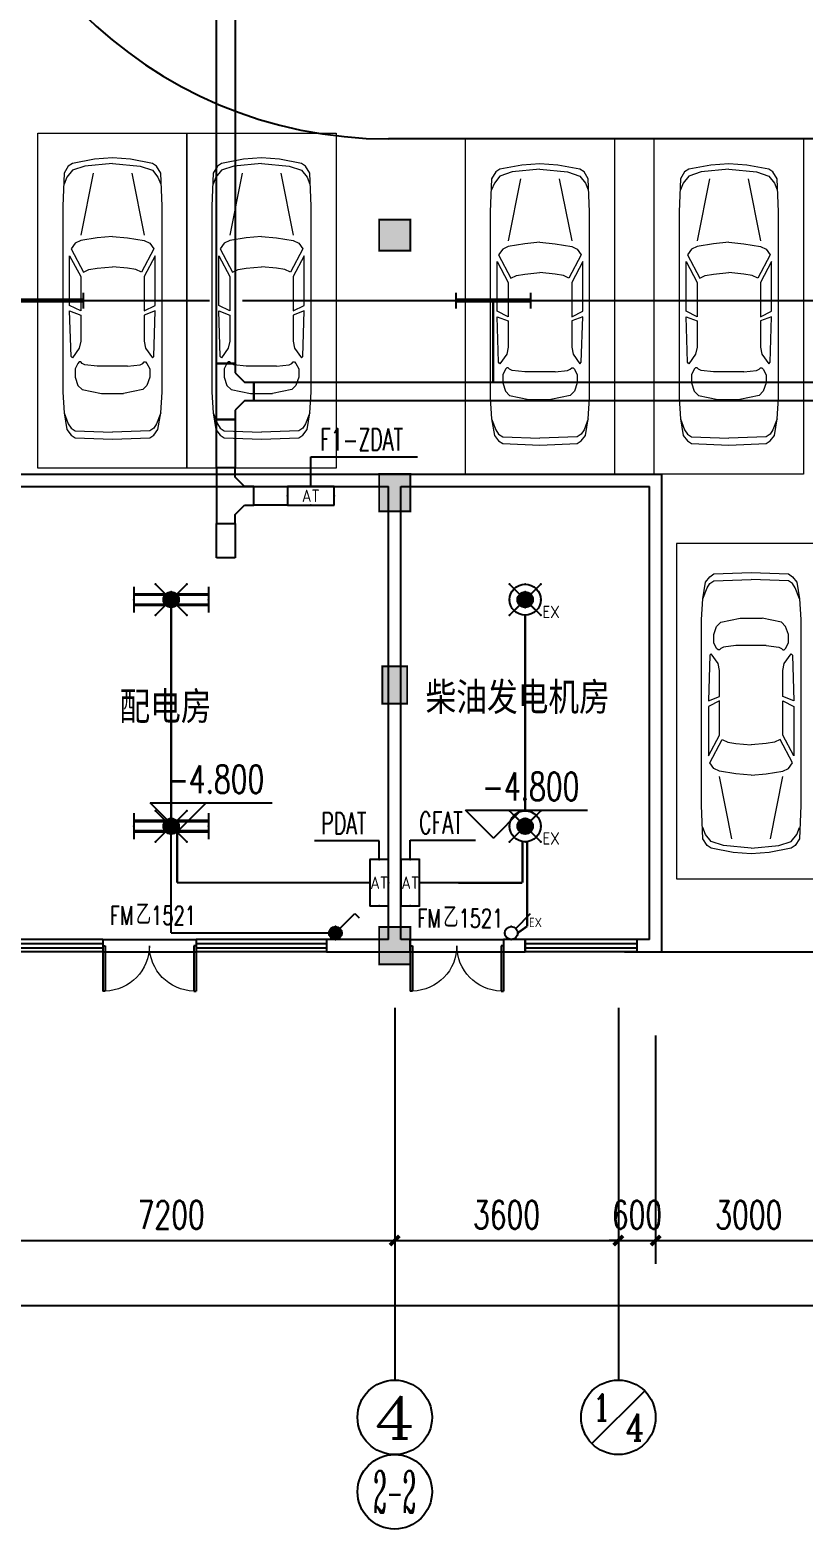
# Model space of a CAD drawing. Extents: x -6243262 to 3079315, y -2914302 to 172723.
# Drawn here: x -2166472 to -2154010, y -1016999 to -992844 of the extents above; entities that cross this region are included whole.
import ezdxf
from ezdxf.enums import TextEntityAlignment as Align

# ---------------------------------------------------------------- set-up
doc = ezdxf.new("R2010")
doc.units = 0
doc.header["$LTSCALE"] = 1000
for name, color, linetype in [('0-柱2', 6, 'Continuous'), ('0-柱网', 2, 'Continuous'), ('AXIS_TEXT', 7, 'Continuous'), ('CABLETRAY', 4, 'Continuous'), ('DIM-箱柜', 3, 'Continuous'), ('DOOR_FIRE_TEXT', 7, 'Continuous'), ('EQUIP-照明', 3, 'Continuous'), ('EQUIP-箱柜', 3, 'Continuous'), ('TEL_TEXT', 7, 'Continuous'), ('WIRE-照明', 1, 'Continuous')]:
    doc.layers.add(name, color=color, linetype=linetype)
doc.layers.add('车位', color=252, linetype='Continuous', lineweight=5)
doc.styles.add('-宋体', font='', dxfattribs={"width": 0.8})
doc.styles.add('_TCH_AXIS', font='COMPLEX', dxfattribs={"bigfont": 'GBCBIG'})
doc.styles.add('_TCH_DIM', font='SIMPLEX', dxfattribs={"bigfont": 'GBCBIG'})
doc.styles.add('_TCH_DIM_T3', font='SIMPLEX', dxfattribs={"width": 0.705882, "bigfont": 'GBCBIG'})
doc.styles.add('_TCH_WINDOW', font='SIMPLEX', dxfattribs={"height": 3.5, "bigfont": 'GBCBIG'})
doc.styles.add('_TEL_ATTDEF', font='gbenor', dxfattribs={"bigfont": 'gbcbig'})
doc.styles.add('_TEL_DIM', font='SIMPLEX', dxfattribs={"width": 0.8, "height": 3.5, "bigfont": 'HZTXT'})
doc.styles.add('COMPLEX', font='COMPLEX')
doc.styles.get("Standard").update_dxf_attribs({"font": 'gbenor.shx', "bigfont": 'gbcbig.shx'})
doc.styles.get('-宋体').set_extended_font_data('SimSun')
doc.dimstyles.new('_TCH_ARCH&&150', dxfattribs={"dimtxt": 446.25, "dimasz": 150, "dimexe": 375, "dimexo": 450, "dimgap": 189.375, "dimtad": 1, "dimdec": 0, "dimzin": 0, "dimdsep": 46, "dimtxsty": '_TCH_DIM_T3', "dimblk": 'ARCHTICK', "dimcen": 0.09, "dimclrt": 7, "dimazin": 2, "dimtfac": 1, "dimtdec": 0, "dimtix": 1, "dimtmove": 2, "dimatfit": 3, "dimfxl": 0, "dimtolj": 1, "dimtzin": 0, "dimarcsym": 0})

# ---------------------------------------------------------------- blocks, each defined once
blk = doc.blocks.new('chewei')
at = {"layer": '车位', "color": 0}
for p, q in [((49023, 154737), (49090, 154915)), ((49090, 154915), (49134, 154982)), ((49134, 154982), (49201, 155026)), ((49201, 155026), (49801, 155049)), ((50401, 155026), (49801, 155049)), ((50467, 154982), (50401, 155026)), ((50512, 154915), (50467, 154982)), ((50578, 154737), (50512, 154915)), ((49245, 154293), (49312, 154360)), ((49312, 154360), (49623, 154426)), ((49623, 154426), (49978, 154426)), ((50290, 154360), (49978, 154426)), ((50356, 154293), (50290, 154360)), ((49201, 154160), (49245, 154293)), ((49201, 154026), (49201, 154160)), ((50401, 154160), (50356, 154293)), ((50401, 154026), (50401, 154160)), ((49245, 153938), (49201, 154026)), ((49267, 153915), (49245, 153938)), ((49290, 153915), (49267, 153915)), ((49312, 153938), (49290, 153915)), ((49356, 153960), (49312, 153938)), ((49556, 153982), (49356, 153960)), ((50045, 153982), (49556, 153982)), ((50045, 153982), (50245, 153960)), ((50245, 153960), (50290, 153938)), ((50290, 153938), (50312, 153915)), ((50312, 153915), (50334, 153915)), ((50334, 153915), (50356, 153938)), ((50356, 153938), (50401, 154026)), ((49134, 153826), (49112, 153093)), ((49156, 153849), (49134, 153826)), ((49267, 153693), (49156, 153849)), ((49290, 153582), (49267, 153693)), ((50312, 153582), (50334, 153693)), ((50334, 153693), (50445, 153849)), ((50445, 153849), (50467, 153826)), ((50467, 153826), (50490, 153093)), ((49290, 153160), (49290, 153582)), ((50312, 153160), (50312, 153582)), ((49112, 153093), (49290, 153160)), ((50490, 153093), (50312, 153160)), ((49290, 153093), (49112, 153004)), ((49112, 153004), (49112, 152204)), ((49290, 152538), (49290, 153093)), ((50312, 153093), (50490, 153004)), ((50312, 152538), (50312, 153093)), ((50490, 153004), (50490, 152204)), ((49112, 152204), (49290, 152538)), ((49134, 152093), (49334, 152471)), ((49334, 152471), (49423, 152427)), ((49423, 152427), (49556, 152404)), ((50178, 152427), (50045, 152404)), ((50267, 152471), (50178, 152427)), ((50467, 152093), (50267, 152471)), ((50490, 152204), (50312, 152538)), ((49556, 152404), (49801, 152382)), ((50045, 152404), (49801, 152382)), ((49201, 152004), (49134, 152093)), ((49290, 151960), (49201, 152004)), ((49556, 151916), (49290, 151960)), ((50045, 151916), (50312, 151960)), ((50312, 151960), (50401, 152004)), ((50401, 152004), (50467, 152093)), ((49490, 150871), (49290, 151871)), ((49801, 151893), (49556, 151916)), ((49801, 151893), (50045, 151916)), ((50112, 150871), (50312, 151871)), ((49067, 150938), (49023, 151049)), ((50534, 150938), (50578, 151049)), ((49156, 150827), (49067, 150938)), ((49356, 150760), (49156, 150827)), ((49801, 150716), (49356, 150760)), ((49801, 150716), (50245, 150760)), ((50245, 150760), (50445, 150827)), ((50445, 150827), (50534, 150938))]:
    blk.add_line(p, q, dxfattribs=at)
for points in [[(48601, 150227), (51001, 150227), (51001, 155627), (48601, 155627)], [(50578, 154737), (50601, 154404), (50601, 151404), (50578, 150871), (50512, 150760), (50445, 150716), (50090, 150649), (49801, 150627), (49512, 150649), (49156, 150716), (49090, 150760), (49023, 150871), (49001, 151404), (49001, 154404), (49023, 154737), (49067, 155004), (49134, 155093), (49201, 155137), (49801, 155160), (50401, 155137), (50467, 155093), (50534, 155004)]]:
    blk.add_lwpolyline(points, close=True, dxfattribs=at)
blk = doc.blocks.new('0-柱2')
at = {"layer": '0-柱2'}
h = blk.add_hatch(color=0, dxfattribs=at)
h.dxf.hatch_style = 1
h.paths.add_polyline_path([(14250, 12000), (14750, 12000), (14750, 11500), (14250, 11500)])
at = {"layer": '0-柱2', "color": 0, "const_width": 30}
blk.add_lwpolyline([(14250, 12000), (14750, 12000), (14750, 11500), (14250, 11500)], close=True, dxfattribs=at)
blk = doc.blocks.new('柱网22222')
at = {"layer": '0-柱网'}
h = blk.add_hatch(color=0, dxfattribs=at)
h.dxf.hatch_style = 1
h.paths.add_polyline_path([(104550, 330556), (105050, 330556), (105050, 329956), (104550, 329956)])
h = blk.add_hatch(color=0, dxfattribs=at)
h.dxf.hatch_style = 1
h.paths.add_polyline_path([(104600, 327456), (105000, 327456), (105000, 326856), (104600, 326856)])
h = blk.add_hatch(color=0, dxfattribs=at)
h.dxf.hatch_style = 1
h.paths.add_polyline_path([(104550, 323256), (105050, 323256), (105050, 322656), (104550, 322656)])
at = {"layer": '0-柱网', "color": 0, "const_width": 30}
for points in [[(104550, 330556), (105050, 330556), (105050, 329956), (104550, 329956)], [(104600, 327456), (105000, 327456), (105000, 326856), (104600, 326856)], [(104550, 323256), (105050, 323256), (105050, 322656), (104550, 322656)]]:
    blk.add_lwpolyline(points, close=True, dxfattribs=at)
blk = doc.blocks.new('$DorLib2D$00000002')
at = {"color": 0}
for p, q in [((-0.5, 0), (-0.5, 0.4875)), ((-0.475, 0.4875), (-0.5, 0.4875)), ((-0.475, 0), (-0.475, 0.4875)), ((0.475, 0), (0.475, 0.4875)), ((0.475, 0.4875), (0.5, 0.4875)), ((0.5, 0), (0.5, 0.4875)), ((-0.5, 0), (-0.475, 0)), ((0.5, 0), (0.475, 0))]:
    blk.add_line(p, q, dxfattribs=at)
at = {"color": 0, "lineweight": 13}
for centre, start, end in [((-0.4875, 0), 0, 88.53072), ((0.4875, 0), 91.46928, 180)]:
    blk.add_arc(centre, 0.4875, start, end, dxfattribs=at)
blk = doc.blocks.new('$TCHSYS$WIN2D')
at = {"color": 0}
for p, q in [((-0.5, 0.5), (0.5, 0.5)), ((-0.5, 0.5), (-0.5, -0.5)), ((0.5, 0.5), (0.5, -0.5)), ((0.5, 0.167), (-0.5, 0.167)), ((0.5, -0.167), (-0.5, -0.167)), ((-0.5, -0.5), (0.5, -0.5))]:
    blk.add_line(p, q, dxfattribs=at)
blk = doc.blocks.new('_ArchTick')
at = {"color": 0, "linetype": 'ByBlock', "const_width": 0.4}
blk.add_lwpolyline([(-0.5, -0.5), (0.5, 0.5)], dxfattribs=at)
blk = doc.blocks.new('*D566')
at = {"layer": '0-柱网', "color": 0, "lineweight": -2, "transparency": 16777216}
for p, q in [((1320574, -1195682), (1320574, -1200107)), ((1394574, -1195682), (1394574, -1200107)), ((1320574, -1199732), (1394574, -1199732))]:
    blk.add_line(p, q, dxfattribs=at)
at = {"layer": 'Defpoints', "color": 0, "transparency": 16777216}
for p in [(1320574, -1195232), (1394574, -1195232), (1394574, -1199732)]:
    blk.add_point(p, dxfattribs=at)
at = {"layer": '0-柱网', "color": 0, "lineweight": -2, "transparency": 16777216, "xscale": 150, "yscale": 150, "zscale": 150, "rotation": 180}
blk.add_blockref('_ArchTick', (1320574, -1199732), dxfattribs=at)
at = {"layer": '0-柱网', "color": 0, "lineweight": -2, "transparency": 16777216, "xscale": 150, "yscale": 150, "zscale": 150}
blk.add_blockref('_ArchTick', (1394574, -1199732), dxfattribs=at)
at = {"layer": '0-柱网', "color": 7, "transparency": 16777216, "insert": (1357574, -1199319), "char_height": 446.2, "attachment_point": 5, "style": '_TCH_DIM_T3'}
blk.add_mtext('\\A1;74000', dxfattribs=at)
blk = doc.blocks.new('*D569')
at = {"layer": '0-柱网', "color": 0, "lineweight": -2, "transparency": 16777216}
for p, q in [((1327774, -1195382), (1327774, -1199057)), ((1334974, -1195382), (1334974, -1199057)), ((1327774, -1198682), (1334974, -1198682))]:
    blk.add_line(p, q, dxfattribs=at)
at = {"layer": 'Defpoints', "color": 0, "transparency": 16777216}
for p in [(1327774, -1194932), (1334974, -1194932), (1334974, -1198682)]:
    blk.add_point(p, dxfattribs=at)
at = {"layer": '0-柱网', "color": 0, "lineweight": -2, "transparency": 16777216, "xscale": 150, "yscale": 150, "zscale": 150, "rotation": 180}
blk.add_blockref('_ArchTick', (1327774, -1198682), dxfattribs=at)
at = {"layer": '0-柱网', "color": 0, "lineweight": -2, "transparency": 16777216, "xscale": 150, "yscale": 150, "zscale": 150}
blk.add_blockref('_ArchTick', (1334974, -1198682), dxfattribs=at)
at = {"layer": '0-柱网', "color": 7, "transparency": 16777216, "insert": (1331374, -1198269), "char_height": 446.2, "attachment_point": 5, "style": '_TCH_DIM_T3'}
blk.add_mtext('\\A1;7200', dxfattribs=at)
blk = doc.blocks.new('*D570')
at = {"layer": '0-柱网', "color": 0, "lineweight": -2, "transparency": 16777216}
for p, q in [((1334974, -1195382), (1334974, -1199057)), ((1338574, -1195382), (1338574, -1199057)), ((1334974, -1198682), (1338574, -1198682))]:
    blk.add_line(p, q, dxfattribs=at)
at = {"layer": 'Defpoints', "color": 0, "transparency": 16777216}
for p in [(1334974, -1194932), (1338574, -1194932), (1338574, -1198682)]:
    blk.add_point(p, dxfattribs=at)
at = {"layer": '0-柱网', "color": 0, "lineweight": -2, "transparency": 16777216, "xscale": 150, "yscale": 150, "zscale": 150, "rotation": 180}
blk.add_blockref('_ArchTick', (1334974, -1198682), dxfattribs=at)
at = {"layer": '0-柱网', "color": 0, "lineweight": -2, "transparency": 16777216, "xscale": 150, "yscale": 150, "zscale": 150}
blk.add_blockref('_ArchTick', (1338574, -1198682), dxfattribs=at)
at = {"layer": '0-柱网', "color": 7, "transparency": 16777216, "insert": (1336774, -1198269), "char_height": 446.2, "attachment_point": 5, "style": '_TCH_DIM_T3'}
blk.add_mtext('\\A1;3600', dxfattribs=at)
blk = doc.blocks.new('*D571')
at = {"layer": '0-柱网', "color": 0, "lineweight": -2, "transparency": 16777216}
for p, q in [((1338574, -1195382), (1338574, -1199057)), ((1339174, -1195382), (1339174, -1199057)), ((1338574, -1198682), (1338424, -1198682)), ((1338574, -1198682), (1339174, -1198682)), ((1339174, -1198682), (1339324, -1198682))]:
    blk.add_line(p, q, dxfattribs=at)
at = {"layer": 'Defpoints', "color": 0, "transparency": 16777216}
for p in [(1338574, -1194932), (1339174, -1194932), (1339174, -1198682)]:
    blk.add_point(p, dxfattribs=at)
at = {"layer": '0-柱网', "color": 0, "lineweight": -2, "transparency": 16777216, "xscale": 150, "yscale": 150, "zscale": 150}
blk.add_blockref('_ArchTick', (1338574, -1198682), dxfattribs=at)
at = {"layer": '0-柱网', "color": 0, "lineweight": -2, "transparency": 16777216, "xscale": 150, "yscale": 150, "zscale": 150, "rotation": 180}
blk.add_blockref('_ArchTick', (1339174, -1198682), dxfattribs=at)
at = {"layer": '0-柱网', "color": 7, "transparency": 16777216, "insert": (1338874, -1198269), "char_height": 446.2, "attachment_point": 5, "style": '_TCH_DIM_T3'}
blk.add_mtext('\\A1;600', dxfattribs=at)
blk = doc.blocks.new('*D572')
at = {"layer": '0-柱网', "color": 0, "lineweight": -2, "transparency": 16777216}
for p, q in [((1339174, -1195382), (1339174, -1199057)), ((1342174, -1195382), (1342174, -1199057)), ((1339174, -1198682), (1342174, -1198682))]:
    blk.add_line(p, q, dxfattribs=at)
at = {"layer": 'Defpoints', "color": 0, "transparency": 16777216}
for p in [(1339174, -1194932), (1342174, -1194932), (1342174, -1198682)]:
    blk.add_point(p, dxfattribs=at)
at = {"layer": '0-柱网', "color": 0, "lineweight": -2, "transparency": 16777216, "xscale": 150, "yscale": 150, "zscale": 150, "rotation": 180}
blk.add_blockref('_ArchTick', (1339174, -1198682), dxfattribs=at)
at = {"layer": '0-柱网', "color": 0, "lineweight": -2, "transparency": 16777216, "xscale": 150, "yscale": 150, "zscale": 150}
blk.add_blockref('_ArchTick', (1342174, -1198682), dxfattribs=at)
at = {"layer": '0-柱网', "color": 7, "transparency": 16777216, "insert": (1340674, -1198269), "char_height": 446.2, "attachment_point": 5, "style": '_TCH_DIM_T3'}
blk.add_mtext('\\A1;3000', dxfattribs=at)
blk = doc.blocks.new('_AXISO')
at = {"color": 0}
blk.add_circle((0, 0), 0.5, dxfattribs=at)
at = {"layer": 'AXIS_TEXT', "color": 0, "style": 'COMPLEX', "width": 1.041667}
blk.add_attdef('A', text='', height=0.56, dxfattribs=at).set_placement((-0.25, -0.28), (0.25, -0.28), align=Align.FIT)
blk = doc.blocks.new('$equip$00002700')
for p, q in [((-0.75, 0.6), (-0.75, 0)), ((0.75, 0.6), (-0.75, 0.6)), ((0.75, 0), (0.75, 0.6)), ((-0.75, 0), (0.75, 0))]:
    blk.add_line(p, q)
at = {"const_width": 0.04}
blk.add_lwpolyline([(-0.75, 0.6), (-0.75, 0), (0.75, 0), (0.75, 0.6), (-0.75, 0.6), (-0.75, 0)], dxfattribs=at)
for p in [(0, 0.6), (-0.75, 0.3), (0, 0), (0.75, 0.3)]:
    blk.add_point(p)
at = {"color": 7, "style": '_TEL_DIM'}
blk.add_attdef('$TEXT$', text='', height=0.4, dxfattribs=at).set_placement((0, 0.3), align=Align.MIDDLE_CENTER)
at = {"color": 7, "style": '_TEL_DIM', "flags": 1}
for tag in ['REMARK', 'A']:
    blk.add_attdef(tag, text='', height=0.4, dxfattribs=at).set_placement((0, 0), align=Align.MIDDLE_CENTER)
blk = doc.blocks.new('$equip$00001159')
for p, q in [((-1.2, 0.25), (-1.2, -0.25)), ((-1.2, 0), (1.2, 0)), ((1.2, 0.25), (1.2, -0.25))]:
    blk.add_line(p, q)
at = {"const_width": 0.14}
blk.add_lwpolyline([(-1.2, 0), (1.2, 0)], dxfattribs=at)
at = {"layer": 'EQUIP-照明'}
for p in [(-1.2, 0), (0, 0), (1.2, 0)]:
    blk.add_point(p, dxfattribs=at)
at = {"layer": 'EQUIP-照明', "flags": 9}
blk.add_attdef('A', (0, 0), '', height=0.00002, dxfattribs=at)
blk = doc.blocks.new('$equip$00001962')
for p, q in [((0.147, 0.356), (0.625, 0.833)), ((0.625, 0.833), (0.766, 0.692))]:
    blk.add_line(p, q)
blk.add_circle((0, 0.208), 0.208)
for p in [(-0.208, 0.208), (0, 0.417), (0, 0), (0.208, 0.208)]:
    blk.add_point(p)
for points in [[(-0.18, 0.313), (0.18, 0.313), (-0.208, 0.208), (0.208, 0.208)], [(-0.18, 0.104), (0.18, 0.104), (-0.208, 0.208), (0.208, 0.208)], [(-0.104, 0.389), (0.104, 0.389), (-0.18, 0.313), (0.18, 0.313)], [(-0.104, 0.028), (0.104, 0.028), (-0.18, 0.104), (0.18, 0.104)], [(0, 0.417), (0, 0.417), (-0.104, 0.389), (0.104, 0.389)], [(0, 0), (0, 0), (-0.104, 0.028), (0.104, 0.028)]]:
    blk.add_solid(points)
at = {"layer": 'TEL_TEXT', "style": '_TEL_DIM', "flags": 1}
blk.add_attdef('A', text='', height=0.00002, dxfattribs=at).set_placement((0, 0), align=Align.MIDDLE_CENTER)
blk = doc.blocks.new('$equip$00002522')
for p, q in [((-0.354, 0.354), (0.354, -0.354)), ((0.354, 0.354), (-0.354, -0.354))]:
    blk.add_line(p, q)
at = {"const_width": 0.04}
blk.add_lwpolyline([(0, 0.5, -1), (0, -0.5, -1), (0, 0.5, -0.256099)], format="xyb", dxfattribs=at)
blk.add_circle((0, 0), 0.5)
for p in [(0, 0.5), (-0.5, 0), (0.5, 0), (0, -0.5)]:
    blk.add_point(p)
at = {"color": 7, "style": '_TEL_DIM', "flags": 1}
blk.add_attdef('A', text='', height=0.00002, dxfattribs=at).set_placement((0, 0), align=Align.MIDDLE_CENTER)
at = {"color": 7, "style": '_TEL_DIM'}
blk.add_attdef('$TEXT$', text='', height=0.4, dxfattribs=at).set_placement((0.837, -0.394), align=Align.MIDDLE_CENTER)
blk = doc.blocks.new('$equip$00002499')
blk.add_line((0.147, 0.356), (0.625, 0.833))
blk.add_circle((0, 0.208), 0.208)
for p in [(-0.208, 0.208), (0, 0.417), (0, 0), (0.208, 0.208)]:
    blk.add_point(p)
at = {"color": 7, "style": '_TEL_DIM'}
blk.add_attdef('$TEXT$', text='', height=0.3, dxfattribs=at).set_placement((0.781, 0.548), align=Align.MIDDLE_CENTER)
at = {"color": 7, "style": '_TEL_DIM', "flags": 1}
blk.add_attdef('A', text='', height=0.00002, dxfattribs=at).set_placement((0, 0), align=Align.MIDDLE_CENTER)
blk = doc.blocks.new('$equip$00001160')
for p, q in [((-1.2, 0.417), (-1.2, -0.417)), ((-1.2, 0.167), (1.2, 0.167)), ((1.2, 0.417), (1.2, -0.417)), ((-1.2, -0.167), (1.2, -0.167))]:
    blk.add_line(p, q)
at = {"const_width": 0.1}
for points in [[(-1.2, 0.167), (1.2, 0.167)], [(-1.2, -0.167), (1.2, -0.167)]]:
    blk.add_lwpolyline(points, dxfattribs=at)
at = {"layer": 'EQUIP-照明'}
for p in [(-1.2, 0), (0, 0.167), (1.2, 0), (0, -0.167)]:
    blk.add_point(p, dxfattribs=at)
at = {"layer": 'EQUIP-照明', "flags": 9}
blk.add_attdef('A', (0, 0), '', height=0.00002, dxfattribs=at)
blk = doc.blocks.new('$equip$00001198')
for p, q in [((0.5, 0.5), (-0.5, -0.5)), ((-0.5, 0.5), (0.5, -0.5))]:
    blk.add_line(p, q)
blk.add_circle((0, 0), 0.25)
for p in [(-0.5, 0.5), (0.5, 0.5), (-0.25, 0), (0, 0.25), (0.25, 0), (0, -0.25), (-0.5, -0.5), (0.5, -0.5)]:
    blk.add_point(p)
for points in [[(-0.217, 0.125), (0.217, 0.125), (-0.25, 0), (0.25, 0)], [(-0.217, -0.125), (0.217, -0.125), (-0.25, 0), (0.25, 0)], [(-0.125, 0.217), (0.125, 0.217), (-0.217, 0.125), (0.217, 0.125)], [(0, 0.25), (0, 0.25), (-0.125, 0.217), (0.125, 0.217)], [(-0.125, -0.217), (0.125, -0.217), (-0.217, -0.125), (0.217, -0.125)], [(0, -0.25), (0, -0.25), (-0.125, -0.217), (0.125, -0.217)]]:
    blk.add_solid(points)
at = {"flags": 9}
blk.add_attdef('A', (0, 0), '', height=0.00002, dxfattribs=at)
blk = doc.blocks.new('345634')
at = {"layer": '0-柱网', "color": 8}
for p, q in [((1382675.2, -1180931.9), (1334874.1, -1180931.9)), ((1327674.1, -1186331.9), (1334974.1, -1186331.9)), ((1334974.1, -1186331.9), (1339274.1, -1186331.9)), ((1339274.1, -1194031.9), (1339274.1, -1186331.9)), ((1327874.1, -1186531.9), (1334874.1, -1186531.9)), ((1334874.1, -1193831.9), (1334874.1, -1186531.9)), ((1335074.1, -1193831.9), (1335074.1, -1186531.9)), ((1335074.1, -1186531.9), (1339074.1, -1186531.9)), ((1339074.1, -1193831.9), (1339074.1, -1186531.9)), ((1331487.2, -1192079.9), (1331037.2, -1191629.9)), ((1331037.2, -1191629.9), (1333002, -1191629.9)), ((1331487.2, -1192079.9), (1331937.2, -1191629.9)), ((1336561.4, -1192197.9), (1336111.4, -1191747.9)), ((1336111.4, -1191747.9), (1338076.2, -1191747.9)), ((1336561.4, -1192197.9), (1337011.4, -1191747.9)), ((1330274.1, -1193831.9), (1331774.1, -1193831.9)), ((1334874.1, -1193831.9), (1333874.1, -1193831.9)), ((1333874.1, -1193831.9), (1333874.1, -1194031.9)), ((1335224.1, -1193831.9), (1335074.1, -1193831.9)), ((1335224.1, -1193831.9), (1336724.1, -1193831.9)), ((1335224.1, -1194031.9), (1335224.1, -1193831.9)), ((1337074.1, -1193831.9), (1336724.1, -1193831.9)), ((1336724.1, -1193831.9), (1336724.1, -1194031.9)), ((1337074.1, -1194031.9), (1337074.1, -1193831.9)), ((1339074.1, -1193831.9), (1338874.1, -1193831.9)), ((1338874.1, -1193831.9), (1338874.1, -1194031.9)), ((1330274.1, -1194031.9), (1331774.1, -1194031.9)), ((1333874.1, -1194031.9), (1334974.1, -1194031.9)), ((1334974.1, -1194031.9), (1335224.1, -1194031.9)), ((1335224.1, -1194031.9), (1336724.1, -1194031.9)), ((1336724.1, -1194031.9), (1337074.1, -1194031.9)), ((1338874.1, -1194031.9), (1339274.1, -1194031.9)), ((1334974.1, -1194931.9), (1334974.1, -1200931.9)), ((1338574.1, -1194931.9), (1338574.1, -1200931.9)), ((1338149.9, -1201956.1), (1338998.4, -1201107.6))]:
    blk.add_line(p, q, dxfattribs=at)
blk.add_lwpolyline([(1338674.1, -1194031.9), (1394633.1, -1194031.9), (1399308.6, -1185583.5), (1385044.2, -1162824.9)], dxfattribs=at)
for centre in [(1338574.1, -1201531.9), (1334974.1, -1202731.9)]:
    blk.add_circle(centre, 600, dxfattribs=at)
blk.add_arc((1334874.1, -1173931.9), 7000, 180, 270, dxfattribs=at)
for name, p in [('0-柱2', (1320474.1, -1194231.9)), ('柱网22222', (1230173.7, -1516887.8)), ('chewei', (1290911.7, -1343079.4))]:
    blk.add_blockref(name, p, dxfattribs=at)
at = {"layer": '0-柱网', "color": 8, "xscale": -1, "rotation": 180}
for p in [(1280627.4, -1030610.6), (1283027.4, -1030610.6), (1287510.8, -1030705.1), (1290551.7, -1030705.1)]:
    blk.add_blockref('chewei', p, dxfattribs=at)
at = {"layer": '0-柱网', "color": 8, "zscale": 200}
for name, p, xscale, yscale in [('$TCHSYS$WIN2D', (1329224.1, -1193931.9), -2100, 200), ('$DorLib2D$00000002', (1331024.1, -1193931.9), 1500, -1500), ('$TCHSYS$WIN2D', (1332824.1, -1193931.9), -2100, 200), ('$DorLib2D$00000002', (1335974.1, -1193931.9), 1500, -1500), ('$TCHSYS$WIN2D', (1337974.1, -1193931.9), -1800, 200)]:
    blk.add_blockref(name, p, dxfattribs=dict(at, xscale=xscale, yscale=yscale))
at = {"layer": '0-柱网', "color": 8}
ref = blk.add_blockref('_AXISO', (1334974.1, -1201531.9), dxfattribs=dict(at, xscale=1200, yscale=1200, zscale=1200))
ref.add_attrib('A', '4', dxfattribs={"layer": 'AXIS_TEXT', "color": 8, "height": 678.8, "style": '_TCH_AXIS', "width": 1.3125}).set_placement((1334634.7, -1201871.3), (1335313.5, -1201871.3), align=Align.FIT)
for s, height, style, width, p in [('柴油发电机房', 453.16, '-宋体', 0.8, (1335469.7, -1190148)), ('配电房', 453.16, '-宋体', 0.8, (1330541, -1190298)), ('-4.800', 446.25, '_TCH_DIM', 0.705882, (1331307, -1191472.4)), ('-4.800', 446.25, '_TCH_DIM', 0.705882, (1336381.2, -1191590.4))]:
    blk.add_text(s, height=height, dxfattribs=dict(at, style=style, width=width)).set_placement(p)
at = {"layer": '0-柱网', "color": 7, "style": '_TCH_AXIS', "width": 0.35}
blk.add_text('2-2', height=678.82, dxfattribs=at).set_placement((1334634.7, -1203071.3), (1335313.5, -1203071.3), align=Align.FIT)
at = {"layer": 'AXIS_TEXT', "color": 7, "style": '_TCH_AXIS'}
for s, width, p, p2 in [('1', 1.630466, (1338154.1, -1201585.5), (1338454.1, -1201585.5)), ('4', 0.917137, (1338694.1, -1201907.5), (1338994.1, -1201907.5))]:
    blk.add_text(s, height=429.3, dxfattribs=dict(at, width=width)).set_placement(p, p2, align=Align.FIT)
at = {"layer": 'DOOR_FIRE_TEXT', "color": 8, "style": '_TCH_WINDOW'}
for p in [(1330806.3, -1193594.4), (1335756.3, -1193640.1)]:
    blk.add_text('乙', height=337.6, dxfattribs=at).set_placement(p)
at = {"layer": 'DOOR_FIRE_TEXT', "color": 8, "style": '_TCH_WINDOW', "width": 0.705882}
for s, p in [('FM', (1330386.3, -1193594.4)), ('1521', (1331052, -1193594.4)), ('FM', (1335336.3, -1193640.1)), ('1521', (1336002, -1193640.1))]:
    blk.add_text(s, height=297.5, dxfattribs=at).set_placement(p)
at = {"layer": '0-柱网', "color": 8}
for p1, p2, distance, picture, middle in [((1327774.1, -1194931.9), (1334974.1, -1194931.9), -3750, '*D569', (1331374.1, -1198269.4)), ((1334974.1, -1194931.9), (1338574.1, -1194931.9), -3750, '*D570', (1336774.1, -1198269.4)), ((1338574.1, -1194931.9), (1339174.1, -1194931.9), -3750, '*D571', (1338874.1, -1198269.4)), ((1339174.1, -1194931.9), (1342174.1, -1194931.9), -3750, '*D572', (1340674.1, -1198269.4)), ((1320574.1, -1195231.9), (1394574.1, -1195231.9), -4500, '*D566', (1357574.1, -1199319.4))]:
    dim = blk.add_aligned_dim(p1=p1, p2=p2, distance=distance, dimstyle='_TCH_ARCH&&150', dxfattribs=at)
    dim.commit()
    dim.dimension.update_dxf_attribs({"geometry": picture, "text_midpoint": middle})

msp = doc.modelspace()

# ---------------------------------------------------------------- linework, layer by layer
at = {"layer": 'CABLETRAY'}
for p, q in [((-2163467.2, -998220.6), (-2163467.2, -982993.5)), ((-2163167.2, -982993.5), (-2163167.2, -998220.6)), ((-2163467.2, -999120.6), (-2163467.2, -998220.6)), ((-2163467.2, -998220.6), (-2163167.2, -998220.6)), ((-2163167.2, -998220.6), (-2163467.2, -998220.6)), ((-2163167.2, -998220.6), (-2163167.2, -998370.6)), ((-2163167.2, -998370.6), (-2163017.2, -998520.6)), ((-2163017.2, -998520.6), (-2162867.2, -998520.6)), ((-2162867.2, -998520.6), (-2162867.2, -998820.6)), ((-2162867.2, -998820.6), (-2162867.2, -998520.6)), ((-2162867.2, -998520.6), (-2118531.1, -998520.6)), ((-2163017.2, -998820.6), (-2163167.2, -998970.6)), ((-2163167.2, -998970.6), (-2163167.2, -999120.6)), ((-2162867.2, -998820.6), (-2163017.2, -998820.6)), ((-2118531.1, -998820.6), (-2162867.2, -998820.6)), ((-2163467.2, -999120.6), (-2163167.2, -999120.6)), ((-2163467.2, -999898.8), (-2163467.2, -999120.6)), ((-2163167.2, -999120.6), (-2163467.2, -999120.6)), ((-2163167.2, -999120.6), (-2163167.2, -999898.8)), ((-2163167.2, -999898.8), (-2163467.2, -999898.8)), ((-2163467.2, -999898.8), (-2163467.2, -1000798.8)), ((-2163167.2, -999898.8), (-2163467.2, -999898.8)), ((-2163167.2, -1000048.8), (-2163167.2, -999898.8)), ((-2163017.2, -1000198.8), (-2163167.2, -1000048.8)), ((-2162867.2, -1000198.8), (-2163017.2, -1000198.8)), ((-2162867.2, -1000498.8), (-2162867.2, -1000198.8)), ((-2162867.2, -1000198.8), (-2162324.8, -1000198.8)), ((-2162867.2, -1000498.8), (-2162867.2, -1000198.8)), ((-2162324.8, -1000198.8), (-2162324.8, -1000498.8)), ((-2163167.2, -1000648.8), (-2163017.2, -1000498.8)), ((-2163017.2, -1000498.8), (-2162867.2, -1000498.8)), ((-2162324.8, -1000498.8), (-2162867.2, -1000498.8)), ((-2163167.2, -1000798.8), (-2163167.2, -1000648.8)), ((-2163467.2, -1000798.8), (-2163167.2, -1000798.8)), ((-2163467.2, -1001350.6), (-2163467.2, -1000798.8)), ((-2163467.2, -1000798.8), (-2163167.2, -1000798.8)), ((-2163167.2, -1000798.8), (-2163167.2, -1001350.6)), ((-2163167.2, -1001350.6), (-2163467.2, -1001350.6))]:
    msp.add_line(p, q, dxfattribs=at)
at = {"layer": 'DIM-箱柜'}
for p, q in [((-2161949.8, -1000198.8), (-2161949.8, -999722.4)), ((-2161949.8, -999722.4), (-2160234.3, -999722.4)), ((-2160848.7, -1005908.5), (-2161889.6, -1005908.5)), ((-2160848.7, -1006209), (-2160848.7, -1005908.5)), ((-2160348.7, -1006209), (-2160348.7, -1005899.7)), ((-2160348.7, -1005899.7), (-2159301, -1005899.7))]:
    msp.add_line(p, q, dxfattribs=at)
at = {"layer": 'WIRE-照明', "linetype": 'Continuous', "const_width": 35}
for points in [[(-2165615, -997204.3), (-2163579.7, -997204.3)], [(-2163054.7, -997204.3), (-2159615, -997204.3)], [(-2159015, -998520.6), (-2159015, -997204.3)], [(-2158415, -997204.3), (-2152415, -997204.3)], [(-2164198.7, -1005590.5), (-2164198.7, -1002107.2)], [(-2158498.7, -1005423.8), (-2158498.7, -1002273.8)], [(-2164202.3, -1007394.7), (-2164202.3, -1005757.2)], [(-2164103.1, -1006584), (-2164103.1, -1005757.2)], [(-2158542.9, -1006582.6), (-2158542.9, -1005919.9)], [(-2158467.9, -1007286.6), (-2158467.9, -1005908.4)], [(-2164103.1, -1006584), (-2160998.7, -1006584)], [(-2160198.7, -1006584), (-2158542.9, -1006586.6)], [(-2164202.3, -1007394.7), (-2161658.4, -1007394.7)], [(-2158619.5, -1007394.7), (-2158467.9, -1007286.6)]]:
    msp.add_lwpolyline(points, dxfattribs=at)

# ---------------------------------------------------------------- block references
at = {"color": 8}
msp.add_blockref('345634', (-3495572.8, 186333), dxfattribs=at)
at = {"layer": 'EQUIP-照明', "xscale": 500, "yscale": 500, "zscale": 500}
for name, p in [('$equip$00001159', (-2166215, -997204.3)), ('$equip$00001159', (-2159015, -997204.3)), ('$equip$00001160', (-2164198.7, -1002023.8)), ('$equip$00001198', (-2164198.7, -1002023.8)), ('$equip$00001198', (-2158498.7, -1002023.8)), ('$equip$00001160', (-2164198.7, -1005673.8)), ('$equip$00001198', (-2164198.7, -1005673.8)), ('$equip$00001198', (-2158498.7, -1005673.8)), ('$equip$00001962', (-2161554.3, -1007498.8))]:
    msp.add_blockref(name, p, dxfattribs=at)
at = {"layer": 'EQUIP-照明'}
ref = msp.add_blockref('$equip$00002522', (-2158498.7, -1002023.8), dxfattribs=dict(at, xscale=500, yscale=500, zscale=500))
ref.add_attrib('$TEXT$', 'EX', dxfattribs={"layer": '0', "color": 7, "height": 200, "style": '_TEL_ATTDEF'}).set_placement((-2158080.3, -1002221.1), align=Align.MIDDLE_CENTER)
ref = msp.add_blockref('$equip$00002522', (-2158498.7, -1005673.8), dxfattribs=dict(at, xscale=500, yscale=500, zscale=500))
ref.add_attrib('$TEXT$', 'EX', dxfattribs={"layer": '0', "color": 7, "height": 200, "style": '_TEL_ATTDEF'}).set_placement((-2158080.3, -1005871.1), align=Align.MIDDLE_CENTER)
ref = msp.add_blockref('$equip$00002499', (-2158723.7, -1007498.8), dxfattribs=dict(at, xscale=500, yscale=500, zscale=500))
ref.add_attrib('$TEXT$', 'EX', dxfattribs={"layer": '0', "color": 7, "height": 150, "style": '_TEL_ATTDEF'}).set_placement((-2158333.4, -1007224.7), align=Align.MIDDLE_CENTER)
at = {"layer": 'EQUIP-箱柜'}
ref = msp.add_blockref('$equip$00002700', (-2161949.8, -1000198.8), dxfattribs=dict(at, xscale=500, yscale=500, zscale=500, rotation=180))
ref.add_attrib('$TEXT$', 'AT', dxfattribs={"layer": '0', "color": 7, "height": 200, "style": '_TEL_ATTDEF'}).set_placement((-2161949.8, -1000348.8), align=Align.MIDDLE_CENTER)
ref = msp.add_blockref('$equip$00002700', (-2160698.7, -1006584), dxfattribs=dict(at, xscale=500, yscale=500, zscale=500, rotation=90))
ref.add_attrib('$TEXT$', 'AT', dxfattribs={"layer": '0', "color": 7, "height": 200, "style": '_TEL_ATTDEF'}).set_placement((-2160848.7, -1006584), align=Align.MIDDLE_CENTER)
ref = msp.add_blockref('$equip$00002700', (-2160498.7, -1006584), dxfattribs=dict(at, xscale=500, yscale=500, zscale=500, rotation=270))
ref.add_attrib('$TEXT$', 'AT', dxfattribs={"layer": '0', "color": 7, "height": 200, "style": '_TEL_ATTDEF'}).set_placement((-2160348.7, -1006584), align=Align.MIDDLE_CENTER)

# ---------------------------------------------------------------- texts
at = {"layer": 'DIM-箱柜', "color": 7, "style": '_TEL_DIM', "width": 0.64}
for s, p in [('F1-ZDAT', (-2161800.7, -999617.4)), ('PDAT', (-2161784.6, -1005803.5)), ('CFAT', (-2160206, -1005794.7))]:
    msp.add_text(s, height=350, dxfattribs=at).set_placement(p)

doc.saveas('drawing.dxf')
